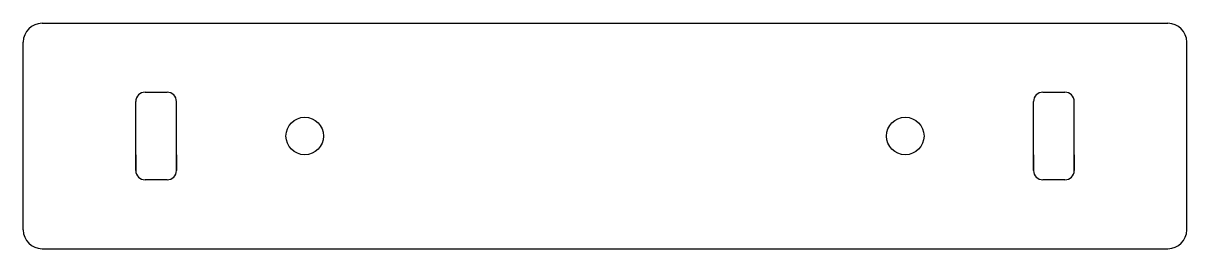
# Model space of a CAD drawing. Header units: millimetres. Extents: x -1479.7 to -1386.7, y 318.9 to 336.9.
import ezdxf

# ---------------------------------------------------------------- set-up
doc = ezdxf.new("R2010")
doc.units = ezdxf.units.MM
doc.layers.add('Default', color=7, linetype='Continuous')

msp = doc.modelspace()

# ---------------------------------------------------------------- linework, layer by layer
at = {"layer": 'Default', "color": 7, "linetype": 'Continuous'}
for p, q in [((-1478.227, 336.908), (-1388.227, 336.908)), ((-1479.727, 320.408), (-1479.727, 335.408)), ((-1386.727, 320.408), (-1386.727, 335.408)), ((-1469.982, 331.408), (-1468.232, 331.408)), ((-1398.222, 331.408), (-1396.472, 331.408)), ((-1470.732, 325.158), (-1470.732, 330.658)), ((-1467.482, 325.158), (-1467.482, 330.658)), ((-1398.972, 325.158), (-1398.972, 330.658)), ((-1395.722, 325.158), (-1395.722, 330.658)), ((-1470.732, 326.408), (-1470.732, 325.158)), ((-1467.482, 326.408), (-1467.482, 325.158)), ((-1398.972, 326.408), (-1398.972, 325.158)), ((-1395.722, 326.408), (-1395.722, 325.158)), ((-1468.232, 324.408), (-1469.982, 324.408)), ((-1396.472, 324.408), (-1398.222, 324.408)), ((-1478.227, 318.908), (-1388.227, 318.908))]:
    msp.add_line(p, q, dxfattribs=at)
for centre in [(-1457.227, 327.908), (-1409.227, 327.908)]:
    msp.add_circle(centre, 1.5, dxfattribs=at)
for centre, radius, start, end in [((-1478.227, 335.408), 1.5, 90, 180), ((-1388.227, 335.408), 1.5, 0, 90), ((-1469.982, 330.658), 0.75, 90, 180), ((-1468.232, 330.658), 0.75, 0, 90), ((-1398.222, 330.658), 0.75, 90, 180), ((-1396.472, 330.658), 0.75, 0, 90), ((-1469.982, 325.158), 0.75, 180, 270), ((-1468.232, 325.158), 0.75, 270, 0), ((-1398.222, 325.158), 0.75, 180, 270), ((-1396.472, 325.158), 0.75, 270, 0), ((-1478.227, 320.408), 1.5, 180, 270), ((-1388.227, 320.408), 1.5, 270, 0)]:
    msp.add_arc(centre, radius, start, end, dxfattribs=at)

doc.saveas('drawing.dxf')
